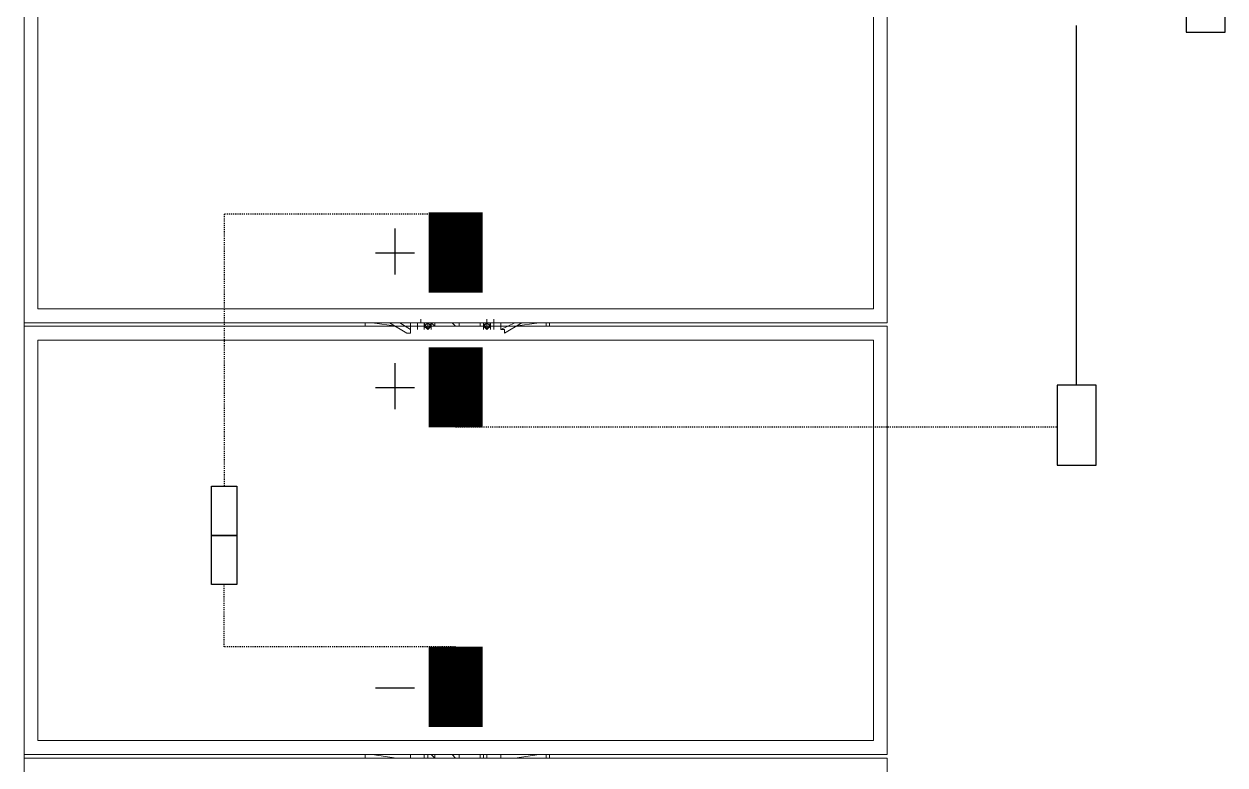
# Model space of a CAD drawing. Header units: feet. Extents: x -13743 to 68376, y -48 to 67763.
# Drawn here: x 6884.6 to 6996.3, y 65102.2 to 65171.1 of the extents above; entities that cross this region are included whole.
import ezdxf
from ezdxf.lldxf.tags import DXFTag

# ---------------------------------------------------------------- set-up
doc = ezdxf.new("R2010")
doc.units = ezdxf.units.FT
doc.header["$MEASUREMENT"] = 0
doc.linetypes.add('HIDDEN', pattern=[0.375, 0.25, -0.125])
for name, color, linetype in [('E-DC HARNESS-POS', 10, 'DC HARNESS CABLE'), ('E-HARN-COMP', 8, 'Continuous'), ('E-TRNK-CABL-NEG', 6, 'HIDDEN'), ('E-TRUNK-CABLE-POS', 6, 'HIDDEN'), ('Polarity-Text', 7, 'Continuous')]:
    doc.layers.add(name, color=color, linetype=linetype)
doc.styles.get("Standard").update_dxf_attribs({"font": 'arial.ttf'})
tags = doc.linetypes.add('DC HARNESS CABLE', pattern='A,0.5,-0.2,["DH",Standard,S=0.1,R=0,X=-0.1,Y=-0.05],-0.2', length=0.9).pattern_tags.tags
tags[6] = DXFTag(74, 10)

# ---------------------------------------------------------------- blocks, each defined once
blk = doc.blocks.new('A$C47dfd34d')
at = {"lineweight": 5}
for points in [[(6.06642, 0.41332), (6.06642, 0), (6.27141, 0), (6.27141, 0.41332)], [(6.27308, 0.41332), (6.27308, 0), (6.47807, 0), (6.47807, 0.41332)], [(6.27308, 0), (6.27308, 0.41332)], [(6.47974, 0.41332), (6.47974, 0), (6.68473, 0), (6.68473, 0.41332)], [(6.47974, 0), (6.47974, 0.41332)], [(6.4714, 0.40665), (6.4714, 0.00667), (6.27974, 0.00667), (6.27974, 0.40665)], [(6.27974, 0.00667), (6.27974, 0.40665)], [(6.67639, 0.40665), (6.67639, 0.00667), (6.4864, 0.00667), (6.4864, 0.40665)], [(6.4864, 0.00667), (6.4864, 0.40665)], [(6.27308, 0.24999), (6.27141, 0.24999)], [(6.47974, 0.24999), (6.47807, 0.24999)], [(6.47974, 0.22832), (6.4764, 0.22832), (6.47974, 0.23332), (6.4764, 0.22832), (6.47974, 0.22832), (6.4764, 0.22832), (6.47474, 0.22832), (6.47474, 0.22999), (6.47974, 0.23832), (6.47474, 0.22999), (6.47474, 0.22832), (6.4764, 0.22832), (6.47807, 0.22832), (6.4764, 0.22832), (6.47807, 0.22832)], [(6.4764, 0.22166), (6.47807, 0.22166), (6.47974, 0.22166), (6.47974, 0.21999), (6.47974, 0.22166), (6.47807, 0.22166)], [(6.47974, 0.21832), (6.47974, 0.21999), (6.47807, 0.22166), (6.4764, 0.21999)], [(6.47974, 0.21832), (6.47974, 0.21999), (6.47807, 0.22166), (6.4764, 0.21999)], [(6.47974, 0.21999), (6.47974, 0.22166), (6.4764, 0.21999), (6.47807, 0.21832)], [(6.47974, 0.21999), (6.47807, 0.21999)], [(6.47974, 0.21999), (6.47807, 0.21999)], [(6.47807, 0.19333), (6.4764, 0.19333)], [(6.47974, 0.18999), (6.47974, 0.19166), (6.47807, 0.19333), (6.4764, 0.19166)], [(6.47974, 0.18999), (6.47974, 0.19166), (6.47807, 0.19333), (6.4764, 0.19166)], [(6.47974, 0.19166), (6.47974, 0.19333), (6.4764, 0.19166), (6.47807, 0.18999)], [(6.47807, 0.18999), (6.4764, 0.18999), (6.47807, 0.18999), (6.47974, 0.18999)], [(6.47974, 0.18666), (6.47974, 0.18833), (6.47974, 0.18999), (6.47974, 0.18833), (6.4764, 0.18833), (6.47974, 0.18833)], [(6.47974, 0.19166), (6.47807, 0.19166)], [(6.47974, 0.19166), (6.47807, 0.19166)], [(6.4764, 0.18499), (6.4764, 0.18333), (6.47474, 0.18333), (6.47974, 0.17499), (6.47474, 0.18333), (6.4764, 0.18333)], [(6.47974, 0.17833), (6.4764, 0.18499), (6.47974, 0.18499), (6.4764, 0.18499)], [(6.47807, 0.18499), (6.4764, 0.18499)]]:
    blk.add_lwpolyline(points, close=True, dxfattribs=at)
for points in [[(8.12634, 0.41332), (6.06642, 0.41332)], [(6.27308, 0), (6.27308, 0.41332)], [(6.47974, 0), (6.47974, 0.41332)], [(6.27974, 0.00667), (6.27974, 0.40665)], [(6.4864, 0.00667), (6.4864, 0.40665)], [(6.27141, 0.23499), (6.27308, 0.24666), (6.27308, 0.24332)], [(6.47807, 0.23499), (6.47974, 0.24666), (6.47974, 0.24332)], [(6.47474, 0.22999), (6.47974, 0.23832)], [(6.4764, 0.22832), (6.47974, 0.23332)], [(6.27141, 0.22832), (6.27308, 0.22832)], [(6.47807, 0.21832), (6.47974, 0.21832), (6.47974, 0.19333), (6.47807, 0.19333), (6.4764, 0.19333), (6.47807, 0.19333), (6.47974, 0.19333), (6.47974, 0.19166), (6.47807, 0.19166), (6.47974, 0.19166), (6.47807, 0.19166), (6.47974, 0.19166), (6.47807, 0.19166), (6.47974, 0.19166), (6.47807, 0.19166), (6.47974, 0.19166), (6.47807, 0.19166), (6.47974, 0.19166), (6.47807, 0.19166), (6.47974, 0.19166), (6.47807, 0.19166), (6.47974, 0.19166), (6.47807, 0.19166), (6.47974, 0.19166), (6.47807, 0.19166), (6.47974, 0.19166), (6.4814, 0.19166), (6.47974, 0.19166), (6.47807, 0.19166), (6.47807, 0.21999), (6.47974, 0.21999), (6.47807, 0.21999), (6.47974, 0.21999), (6.47807, 0.21999), (6.47974, 0.21999), (6.47807, 0.21999), (6.47974, 0.21999), (6.47807, 0.21999), (6.47974, 0.21999), (6.47807, 0.21999), (6.4764, 0.21999), (6.47807, 0.21832), (6.47807, 0.21999), (6.47974, 0.21999), (6.47807, 0.21999), (6.47974, 0.21999), (6.47807, 0.21999), (6.47974, 0.21999), (6.47807, 0.21999), (6.47974, 0.21999), (6.47807, 0.21999), (6.47974, 0.21999), (6.47807, 0.21999), (6.47807, 0.21832), (6.4764, 0.21999), (6.47807, 0.21832), (6.47807, 0.21999), (6.47974, 0.21999), (6.47974, 0.22166), (6.47807, 0.22166), (6.4764, 0.22166), (6.47807, 0.22166), (6.47974, 0.22166), (6.47974, 0.22332), (6.4814, 0.22332), (6.47974, 0.22332), (6.47974, 0.22499), (6.4764, 0.22499)], [(6.4814, 0.22332), (6.47974, 0.22332), (6.47974, 0.22499), (6.4764, 0.22499), (6.47974, 0.22499), (6.47974, 0.22332), (6.47974, 0.22166), (6.47807, 0.22166), (6.4764, 0.22166), (6.47807, 0.22166), (6.47974, 0.22166), (6.47974, 0.22332)], [(6.27308, 0.22166), (6.27141, 0.22166)], [(6.27141, 0.21999), (6.27308, 0.21999)], [(6.4764, 0.21999), (6.47807, 0.21999)], [(6.47807, 0.22166), (6.47807, 0.22166)], [(6.47974, 0.22166), (6.47807, 0.22166)], [(6.47807, 0.21999), (6.47974, 0.21999)], [(6.47807, 0.21999), (6.47974, 0.21999)], [(6.47807, 0.21999), (6.47974, 0.21999)], [(6.47807, 0.21999), (6.47974, 0.21999)], [(6.47807, 0.21999), (6.47974, 0.21999)], [(6.47807, 0.21999), (6.47974, 0.21999)], [(6.47974, 0.22166), (6.47974, 0.22166)], [(6.27308, 0.21666), (6.27141, 0.21666), (6.27308, 0.21832)], [(6.4764, 0.21832), (6.47807, 0.21832)], [(6.4764, 0.21832), (6.47807, 0.21832)], [(6.47807, 0.21832), (6.47974, 0.21832)], [(6.47807, 0.21832), (6.47974, 0.21832)], [(6.47807, 0.21832), (6.47807, 0.21832)], [(6.47974, 0.21666), (6.47807, 0.21666), (6.47974, 0.21832)], [(6.47974, 0.21832), (6.47974, 0.19333)], [(6.47974, 0.21832), (6.47974, 0.21832)], [(6.47974, 0.19333), (6.47974, 0.21832)], [(6.27141, 0.20666), (6.27308, 0.20832)], [(6.47807, 0.20666), (6.47974, 0.20832)], [(6.27308, 0.20499), (6.27141, 0.20499)], [(6.47974, 0.20499), (6.47807, 0.20499)], [(6.27141, 0.19499), (6.27308, 0.19499)], [(6.27308, 0.19333), (6.27141, 0.19333)], [(6.27141, 0.19166), (6.27308, 0.19166)], [(6.47807, 0.19333), (6.4764, 0.19333)], [(6.4764, 0.19333), (6.47807, 0.19333)], [(6.47974, 0.19333), (6.47807, 0.19333), (6.4764, 0.19333)], [(6.47807, 0.19166), (6.47807, 0.18999), (6.4764, 0.19166)], [(6.4764, 0.19166), (6.47807, 0.18999), (6.47807, 0.19166)], [(6.4764, 0.19166), (6.47807, 0.19166)], [(6.4764, 0.19166), (6.47807, 0.18999), (6.47807, 0.19166)], [(6.4764, 0.19166), (6.47807, 0.19166)], [(6.47807, 0.18999), (6.47974, 0.18999), (6.47974, 0.18833), (6.4764, 0.18833)], [(6.47807, 0.19499), (6.47974, 0.19499)], [(6.47807, 0.19166), (6.47974, 0.19166), (6.47974, 0.19333), (6.47807, 0.19333)], [(6.47974, 0.19333), (6.47807, 0.19333)], [(6.47807, 0.19333), (6.47974, 0.19333), (6.47974, 0.19166), (6.47807, 0.19166)], [(6.47974, 0.19333), (6.47807, 0.19333)], [(6.47807, 0.19333), (6.47807, 0.19333)], [(6.47807, 0.19166), (6.47974, 0.19166)], [(6.47807, 0.19166), (6.47974, 0.19166)], [(6.47807, 0.19166), (6.47974, 0.19166)], [(6.47807, 0.19166), (6.47974, 0.19166)], [(6.47807, 0.19166), (6.47974, 0.19166)], [(6.47807, 0.19166), (6.47974, 0.19166)], [(6.47807, 0.18999), (6.47807, 0.18999)], [(6.47974, 0.19333), (6.47974, 0.19333)], [(6.47974, 0.18999), (6.47974, 0.18999)], [(6.27308, 0.18499), (6.27141, 0.18499)], [(6.47974, 0.17833), (6.4764, 0.18499), (6.47974, 0.18499)], [(6.47974, 0.18499), (6.47807, 0.18499)], [(6.47974, 0.18833), (6.47974, 0.18666)], [(6.47974, 0.18833), (6.4814, 0.18833)], [(6.27308, 0.16999), (6.27308, 0.16666), (6.27141, 0.17833)], [(6.47974, 0.17499), (6.47474, 0.18333)], [(6.47974, 0.16999), (6.47974, 0.16666), (6.47807, 0.17833)], [(6.27141, 0.16333), (6.27308, 0.16333)], [(6.27141, 0.16166), (6.27308, 0.16166)], [(6.27308, 0.16666), (6.27308, 0.16666)], [(6.47807, 0.16333), (6.47974, 0.16333)], [(6.47807, 0.16166), (6.47974, 0.16166)], [(6.47974, 0.16666), (6.47974, 0.16666)]]:
    blk.add_lwpolyline(points, dxfattribs=at)

msp = doc.modelspace()

# ---------------------------------------------------------------- linework, layer by layer
at = {"layer": 'E-DC HARNESS-POS', "ltscale": 0.5}
msp.add_lwpolyline([(6982.53, 65137.5), (6982.53, 65170.93)], dxfattribs=at)
at = {"layer": 'E-HARN-COMP'}
for points in [[(6996.34, 65177.76), (6992.72, 65177.76), (6992.72, 65170.31), (6996.34, 65170.31)], [(6984.34, 65137.5), (6980.72, 65137.5), (6980.72, 65130.04), (6984.34, 65130.04)], [(6902.06, 65128.09), (6904.39, 65128.09), (6904.39, 65123.52), (6902.06, 65123.52)], [(6902.06, 65123.52), (6904.39, 65123.52), (6904.39, 65118.96), (6902.06, 65118.96)]]:
    msp.add_lwpolyline(points, close=True, dxfattribs=at)
at = {"layer": 'E-HARN-COMP', "const_width": 5}
for points in [[(6924.76, 65153.55), (6924.76, 65146.1)], [(6924.76, 65133.57), (6924.76, 65141.02)], [(6924.76, 65113.16), (6924.76, 65105.71)], [(6924.76, 65093.57), (6924.76, 65101.03)]]:
    msp.add_lwpolyline(points, dxfattribs=at)
at = {"layer": 'E-TRNK-CABL-NEG', "ltscale": 0.1}
msp.add_lwpolyline([(6924.76, 65113.16), (6903.23, 65113.16), (6903.23, 65118.96)], dxfattribs=at)
at = {"layer": 'E-TRUNK-CABLE-POS', "ltscale": 0.1}
for points in [[(6924.76, 65153.4), (6903.23, 65153.4), (6903.23, 65128.09)], [(6924.76, 65133.62), (6980.72, 65133.62)]]:
    msp.add_lwpolyline(points, dxfattribs=at)
at = {"layer": 'Polarity-Text'}
for p, q in [((6919.11, 65152.06), (6919.11, 65147.79)), ((6917.3, 65149.79), (6920.92, 65149.79)), ((6919.11, 65139.53), (6919.11, 65135.26)), ((6917.3, 65137.26), (6920.92, 65137.26)), ((6917.3, 65109.36), (6920.92, 65109.36))]:
    msp.add_line(p, q, dxfattribs=at)

# ---------------------------------------------------------------- block references
at = {"xscale": 194.318304, "yscale": 194.318304, "zscale": 194.318304, "rotation": 90}
msp.add_blockref('A$C47dfd34d', (6964.92, 63884.17), dxfattribs=at)

doc.saveas('drawing.dxf')
